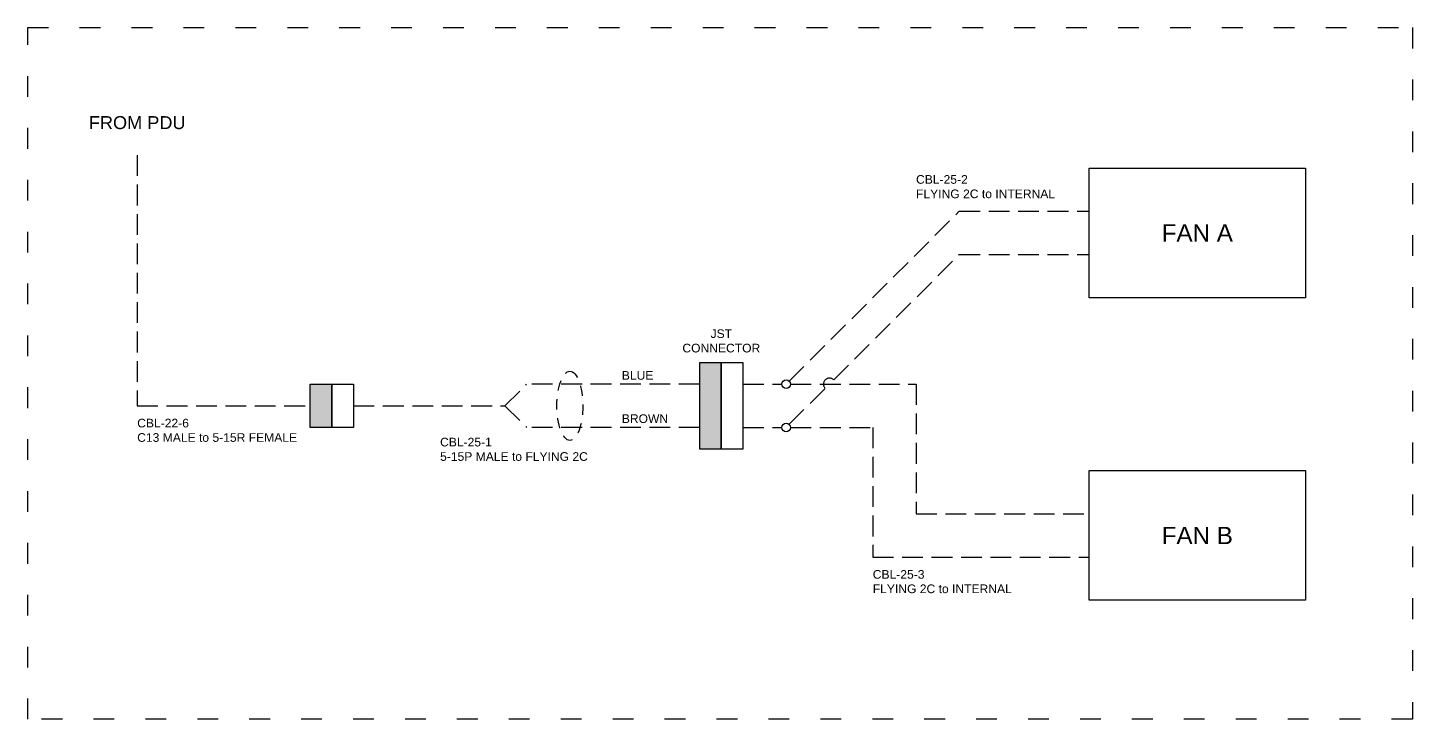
# Model space of a CAD drawing. Header units: inches. Extents: x -30 to 106, y 20 to 28.
# Drawn here: x 90.14 to 106.14, y 19.62 to 27.62 of the extents above; entities that cross this region are included whole.
import ezdxf

# ---------------------------------------------------------------- set-up
doc = ezdxf.new("R2010")
doc.units = ezdxf.units.IN
doc.header["$MEASUREMENT"] = 0
doc.linetypes.add('ACAD_ISO02W100', pattern=[15, 12, -3])
doc.linetypes.add('ACAD_ISO03W100', pattern=[30, 12, -18])
doc.styles.get("Standard").update_dxf_attribs({"font": 'arial.ttf'})

msp = doc.modelspace()

# ---------------------------------------------------------------- hatches: boundary and pattern name
h = msp.add_hatch(color=1)
h.dxf.hatch_style = 1
h.paths.add_polyline_path([(97.91, 22.747), (98.16, 22.747), (98.16, 23.747), (97.91, 23.747)])
h = msp.add_hatch()
h.set_pattern_fill('ANSI31', color=1)
h.paths.add_polyline_path([(98.86, 23.497, 1), (98.96, 23.497, 1)])
h.paths.add_polyline_path([(98.86, 22.997, 1), (98.96, 22.997, 1)])
h = msp.add_hatch(color=1)
h.dxf.hatch_style = 1
h.paths.add_polyline_path([(93.41, 22.997), (93.66, 22.997), (93.66, 23.497), (93.41, 23.497)])

# ---------------------------------------------------------------- linework, layer by layer
at = {"color": 1, "linetype": 'ACAD_ISO02W100', "ltscale": 0.02}
for p, q in [((91.41, 26.145), (91.41, 23.247)), ((98.945, 23.533), (100.91, 25.497)), ((100.91, 25.497), (102.41, 25.497)), ((99.46, 23.547), (100.91, 24.997)), ((100.91, 24.997), (102.41, 24.997)), ((95.66, 23.247), (95.91, 23.497)), ((97.91, 23.497), (95.91, 23.497)), ((98.41, 23.497), (98.86, 23.497)), ((98.945, 23.033), (99.361, 23.448)), ((98.96, 23.497), (100.41, 23.497)), ((100.41, 23.497), (100.41, 21.997)), ((91.41, 23.247), (93.41, 23.247)), ((93.91, 23.247), (95.66, 23.247)), ((95.66, 23.247), (95.91, 22.997)), ((97.91, 22.997), (95.91, 22.997)), ((98.41, 22.997), (98.86, 22.997)), ((98.96, 22.997), (99.91, 22.997)), ((99.91, 22.997), (99.91, 21.497)), ((100.41, 21.997), (102.41, 21.997)), ((99.91, 21.497), (102.41, 21.497))]:
    msp.add_line(p, q, dxfattribs=at)
at = {"linetype": 'ACAD_ISO03W100', "ltscale": 0.02}
msp.add_lwpolyline([(90.145, 27.621), (106.145, 27.621), (106.145, 19.621), (90.145, 19.621)], close=True, dxfattribs=at)
for points in [[(102.41, 25.997), (104.91, 25.997), (104.91, 24.497), (102.41, 24.497)], [(102.41, 22.497), (104.91, 22.497), (104.91, 20.997), (102.41, 20.997)]]:
    msp.add_lwpolyline(points, close=True)
at = {"color": 1}
for points in [[(97.91, 23.747), (98.16, 23.747), (98.16, 22.747), (97.91, 22.747)], [(98.16, 23.747), (98.41, 23.747), (98.41, 22.747), (98.16, 22.747)], [(93.41, 23.497), (93.66, 23.497), (93.66, 22.997), (93.41, 22.997)], [(93.66, 23.497), (93.91, 23.497), (93.91, 22.997), (93.66, 22.997)]]:
    msp.add_lwpolyline(points, close=True, dxfattribs=at)
for centre in [(98.91, 23.497), (98.91, 22.997)]:
    msp.add_circle(centre, 0.05, dxfattribs=at)
at = {"color": 1, "linetype": 'ACAD_ISO02W100', "ltscale": 0.02}
msp.add_arc((99.41, 23.497), 0.07, 45, 225, dxfattribs=at)
at = {"linetype": 'ACAD_ISO02W100', "ltscale": 0.01}
msp.add_ellipse((96.41, 23.247), major_axis=(0, 0.4), ratio=0.375, dxfattribs=at)

# ---------------------------------------------------------------- texts
at = {"color": 3}
for s, insert, char_height, width, attachment_point in [('{\\C256;FROM PDU}', (91.41, 26.445), 0.15, 4.46392, 8), ('{\\C256;CBL-25-2\\PFLYING 2C to INTERNAL}', (100.41, 25.647), 0.1, 4.46392, 7), ('{\\C256;JST CONNECTOR}', (98.16, 23.997), 0.1, 0.64634, 5), ('{\\C256;BLUE}', (97.01, 23.547), 0.1, 4.46392, 7), ('{\\C256;CBL-22-6\\PC13 MALE to 5-15R FEMALE}', (91.41, 23.097), 0.1, 4.46392, 1), ('{\\C256;BROWN}', (97.01, 23.047), 0.1, 4.46392, 7), ('{\\C256;CBL-25-1\\P5-15P MALE to FLYING 2C}', (94.91, 22.877), 0.1, 4.46392, 1), ('{\\C256;CBL-25-3\\PFLYING 2C to INTERNAL}', (99.91, 21.347), 0.1, 4.46392, 1)]:
    msp.add_mtext(s, dxfattribs=dict(at, insert=insert, char_height=char_height, width=width, attachment_point=attachment_point))
at = {"color": 3, "char_height": 0.2, "attachment_point": 5}
for s, insert in [('{\\C256;FAN A}', (103.66, 25.247)), ('{\\C256;FAN B}', (103.66, 21.747))]:
    msp.add_mtext_dynamic_manual_height_columns(s, width=3.7554, gutter_width=1, heights=[0.155], dxfattribs=dict(at, insert=insert))

doc.saveas('drawing.dxf')
